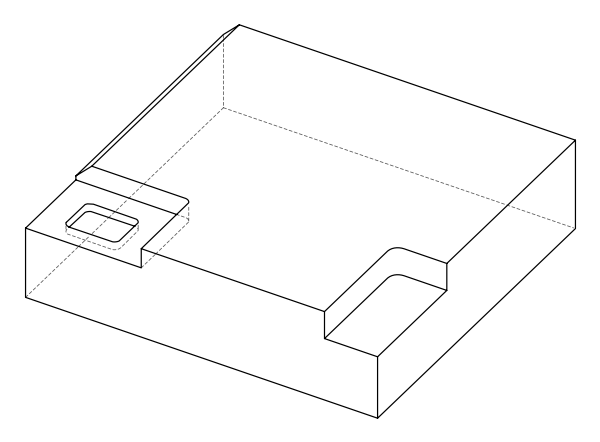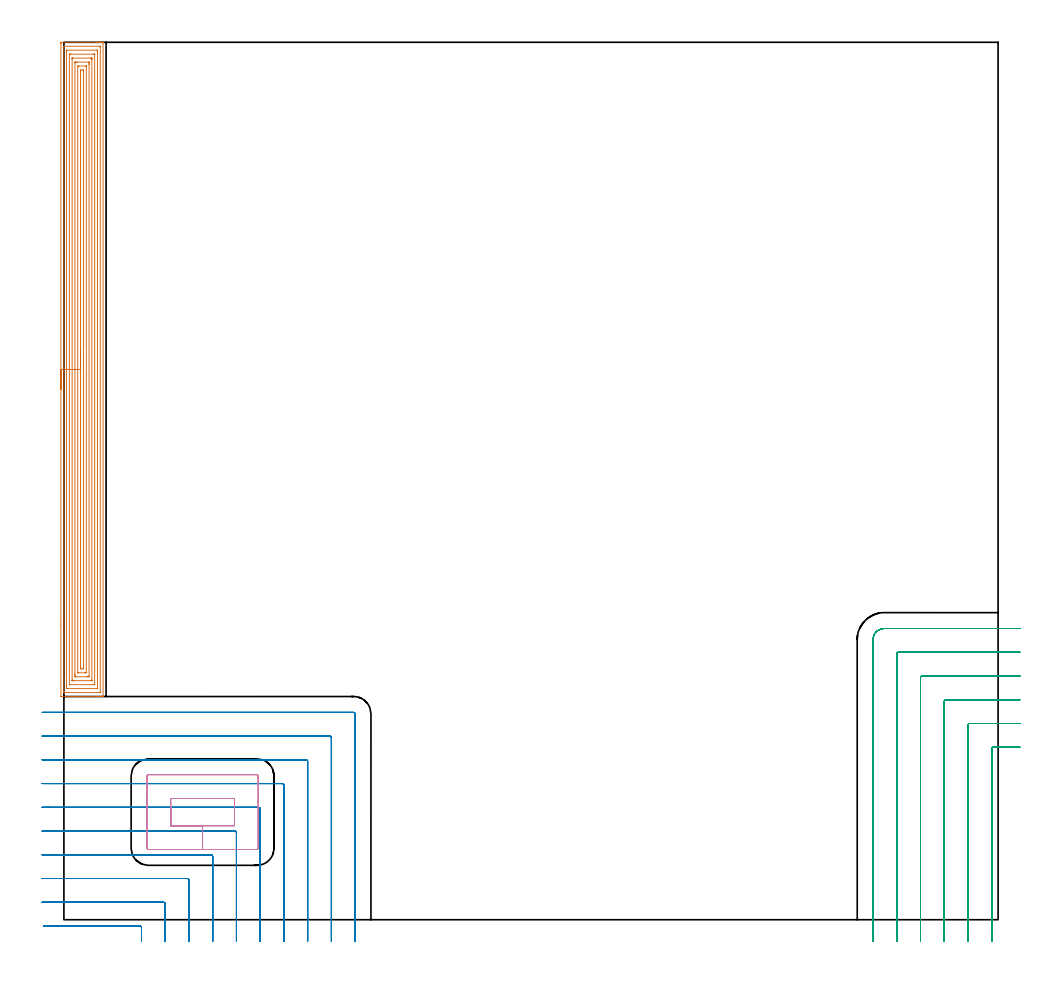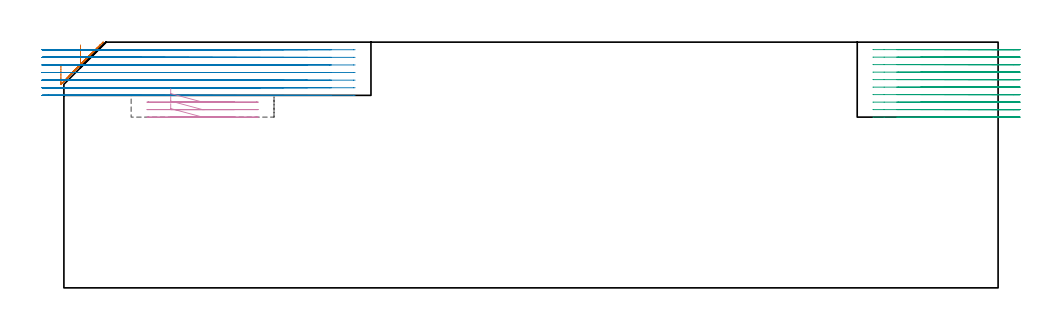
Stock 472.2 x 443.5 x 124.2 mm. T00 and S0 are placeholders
(PLAN: 4 operations, 1 tool changes, 71.3 min)
(1 AREA_MILL | FG_CHAMFER_SURFACE | UGT0205_001 | 21.48 min | 76834 mm3)
(2 MILL_CORNER_NOTCH_RECTANGULAR | CORNER_NOTCH_RECTANGULAR | NXT0201_012 | Follow Part, ap 4, ae 75% | 25.24 min | 468717 mm3)
(3 MILL_CORNER_NOTCH_RECTANGULAR_1 | CORNER_NOTCH_RECTANGULAR_1 | NXT0201_012 | Follow Part, ap 4, ae 75% | 22.51 min | 417332 mm3)
(4 MILL_RECTANGULAR_POCKET | POCKET_RECTANGULAR_STRAIGHT | NXT0201_012 | Follow Part, ap 4, ae 75% | 2.08 min | 42007 mm3)
(TOOL UGT0205_001 | Chamfer Mill 20 x 3 x 45 deg. | D20 FL50 Z2)
(TOOL NXT0201_012 | ENDMILL 16mm [2P460-1600-NA 1630] | D16 FL38 Z6)
(OP 1 AREA_MILL)
G17 G21 G94 G90
T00 M6
G54
G17 G0 G90 X-1.5 Y268.15 S1061 M3
G43 Z134.2 H0
Z112.9
G94 G1 Y268.188 Z112.028 F250.
Y268.302 Z111.164
Y268.491 Z110.312
Y268.753 Z109.48
Y269.087 Z108.674
Y269.49 Z107.9
Y269.958 Z107.164
Y270.49 Z106.472
Y271.079 Z105.829
Y271.722 Z105.24
Y272.414 Z104.709
Y273.15 Z104.24
Y273.924 Z103.837
Y274.73 Z103.503
Y275.562 Z103.241
Y276.414 Z103.052
Y277.278 Z102.938
Y278.15 Z102.9
Y442.888
X-1.496 Y443.295 Z102.902
X-1.492 Y443.49 Z102.906
X-1.293 Y443.5 Z103.104
X16.058 Z120.453
X16.663 Z121.057
X17.22 Z121.617
X17.547 Z121.943
X18.104 Z122.5
X18.431 Z122.826
X19.084 Z123.484
X19.441 Z123.841
X19.785 Y443.493 Z124.175
X19.797 Y443.491 Z124.188
X19.8 Y443.335 Z124.2
Y112.965
X19.797 Y112.809 Z124.188
X19.785 Y112.807 Z124.175
X19.441 Y112.8 Z123.84
X19.085 Z123.484
X18.431 Z122.826
X17.22 Z121.617
X16.663 Z121.057
X5.205 Z109.602
X-1.294 Y112.801 Z103.103
X-1.492 Y112.81 Z102.906
X-1.499 Y113.008 Z102.899
X-1.5 Y149.448 Z102.9
Y278.15
X-0.086 Z104.314
Y441.314
X-0.085 Y441.42 Z104.315
X-0.082 Y441.472 Z104.318
X-0.08 Y441.49 Z104.32
X-0.033 Y441.493 Z104.367
X0.36 Y441.499 Z104.76
X18.038 Z122.438
X18.269 Y441.495 Z122.669
X18.376 Y441.49 Z122.776
X18.385 Y441.149 Z122.785
Y441.103
X18.386 Y114.986 Z122.786
X18.385 Y114.88 Z122.785
X18.382 Y114.828 Z122.782
X18.38 Y114.81 Z122.78
X18.333 Y114.807 Z122.733
X17.94 Y114.801 Z122.34
X0.262 Z104.662
X0.031 Y114.805 Z104.431
X-0.076 Y114.81 Z104.324
X-0.085 Y115.151 Z104.315
Y115.197
X-0.086 Y278.15 Z104.314
X1.328 Z105.728
X1.329 Y438.735 Z105.729
X1.331 Y439.317 Z105.731
X1.334 Y439.471 Z105.734
X1.335 Y439.484 Z105.735
X1.348 Y439.49 Z105.748
X1.395 Y439.496 Z105.795
X1.456 Y439.499 Z105.856
X16.482 Y439.5 Z120.882
X16.663 Y439.498 Z121.063
X16.844 Y439.494 Z121.244
X16.959 Y439.49 Z121.359
X16.964 Y439.42 Z121.364
X16.967 Y439.317 Z121.367
X16.97 Y439.006 Z121.37
X16.971 Y438.424 Z121.371
Y438.112
Y117.565
X16.969 Y116.983 Z121.369
X16.966 Y116.829 Z121.366
X16.965 Y116.816 Z121.365
X16.952 Y116.81 Z121.352
X16.905 Y116.804 Z121.305
X16.844 Y116.801 Z121.244
X1.818 Y116.8 Z106.218
X1.637 Y116.802 Z106.037
X1.456 Y116.806 Z105.856
X1.341 Y116.81 Z105.741
X1.335 Y116.88 Z105.735
X1.333 Y116.983 Z105.733
X1.33 Y117.294 Z105.73
X1.329 Y117.876 Z105.729
X1.328 Y118.188 Z105.728
Y278.15
X2.743 Z107.143
Y437.307
X2.744 Y437.402 Z107.144
X2.747 Y437.461 Z107.147
X2.749 Y437.486 Z107.149
X2.766 Y437.49 Z107.166
X2.978 Y437.495 Z107.378
X3.405 Y437.5 Z107.805
X3.436 Z107.836
X14.926 Z119.326
X15.329 Y437.497 Z119.729
X15.529 Y437.492 Z119.929
X15.549 Y437.49 Z119.949
X15.552 Y437.476 Z119.952
X15.556 Y437.44 Z119.956
X15.557 Y437.387 Z119.957
Y118.993
X15.556 Y118.898 Z119.956
X15.553 Y118.839 Z119.953
X15.551 Y118.814 Z119.951
X15.534 Y118.81 Z119.934
X15.322 Y118.805 Z119.722
X14.895 Y118.8 Z119.295
X14.864 Z119.264
X3.374 Z107.774
X2.971 Y118.803 Z107.371
X2.771 Y118.807 Z107.171
X2.75 Y118.81 Z107.15
X2.748 Y118.823 Z107.148
X2.744 Y118.86 Z107.144
X2.743 Y118.913 Z107.143
Y278.15
X4.157 Z108.557
Y435.119
X4.159 Y435.385 Z108.559
X4.162 Y435.46 Z108.562
X4.165 Y435.492 Z108.565
X4.17 Y435.494 Z108.57
X4.209 Y435.497 Z108.609
X4.289 Y435.499 Z108.689
X4.532 Y435.5 Z108.932
X13.37 Z117.77
X14.011 Y435.498 Z118.411
X14.103 Y435.495 Z118.503
X14.128 Y435.49 Z118.528
X14.136 Y435.487 Z118.536
X14.138 Y435.429 Z118.538
X14.141 Y435.252 Z118.541
X14.143 Y434.985 Z118.543
Y434.852
Y121.181
X14.141 Y120.915 Z118.541
X14.138 Y120.84 Z118.538
X14.135 Y120.808 Z118.535
X14.13 Y120.806 Z118.53
X14.091 Y120.803 Z118.491
X14.011 Y120.801 Z118.411
X13.768 Y120.8 Z118.168
X4.93 Z109.33
X4.289 Y120.802 Z108.689
X4.197 Y120.805 Z108.597
X4.172 Y120.809 Z108.572
X4.164 Y120.813 Z108.564
X4.162 Y120.871 Z108.562
X4.159 Y121.048 Z108.559
X4.157 Y121.581 Z108.557
Y278.15
X5.571 Z109.971
X5.572 Y433.067 Z109.972
X5.573 Y433.312 Z109.973
X5.576 Y433.434 Z109.976
X5.578 Y433.486 Z109.978
X5.634 Y433.493 Z110.034
X6.056 Y433.498 Z110.456
X6.512 Y433.5 Z110.912
X6.94 Z111.34
X12.244 Y433.499 Z116.644
X12.702 Y433.496 Z117.102
X12.721 Y433.49 Z117.121
X12.723 Y433.475 Z117.123
X12.727 Y433.067 Z117.127
X12.729 Y432.577 Z117.129
Y432.174
X12.728 Y123.233 Z117.128
X12.727 Y122.988 Z117.127
X12.724 Y122.866 Z117.124
X12.722 Y122.814 Z117.122
X12.666 Y122.807 Z117.066
X12.244 Y122.802 Z116.644
X11.788 Y122.8 Z116.188
X11.36 Z115.76
X6.056 Y122.801 Z110.456
X5.598 Y122.804 Z109.998
X5.579 Y122.81 Z109.979
X5.577 Y122.825 Z109.977
X5.573 Y123.233 Z109.973
X5.571 Y123.723 Z109.971
Y124.126
Y278.15
X6.985 Z111.385
X6.986 Y431.235 Z111.386
Y431.281
X6.992 Y431.483 Z111.392
X7.39 Y431.495 Z111.79
X7.608 Y431.499 Z112.008
X11.265 Z115.665
X11.284 Y431.496 Z115.684
X11.301 Y431.491 Z115.701
X11.308 Y431.47 Z115.708
X11.314 Y431.327 Z115.714
Y125.065
Y125.019
X11.308 Y124.817 Z115.708
X10.91 Y124.805 Z115.31
X10.692 Y124.801 Z115.092
X7.035 Z111.435
X7.016 Y124.804 Z111.416
X6.999 Y124.809 Z111.399
X6.992 Y124.83 Z111.392
X6.986 Y124.973 Z111.386
X6.985 Y278.15 Z111.385
X8.4 Z112.8
Y428.602
X8.401 Y428.912 Z112.801
X8.407 Y429.495 Z112.807
X8.703 Y429.5 Z113.103
X9.587 Z113.987
X9.893 Y429.495 Z114.293
X9.898 Y429.186 Z114.298
X9.9 Y428.602 Z114.3
Y428.29
Y127.698
X9.899 Y127.388 Z114.299
X9.893 Y126.805 Z114.293
X9.597 Y126.8 Z113.997
X8.708 Z113.108
X8.407 Y126.805 Z112.807
X8.402 Y127.114 Z112.802
X8.4 Y127.698 Z112.8
Y128.01
Y278.15
Y279.022 Z112.838
Y279.886 Z112.951
Y280.738 Z113.14
Y281.57 Z113.403
Y282.376 Z113.736
Y283.15 Z114.139
Y283.886 Z114.608
Y284.578 Z115.139
Y285.221 Z115.728
Y285.81 Z116.372
Y286.342 Z117.064
Y286.81 Z117.8
Y287.213 Z118.573
Y287.547 Z119.379
Y287.809 Z120.211
Y287.998 Z121.063
Y288.112 Z121.928
Y288.15 Z122.8
G0 Z134.2
M5
M2
(OP 2 MILL_CORNER_NOTCH_RECTANGULAR)
G17 G21 G94 G90
T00 M6
G54
G17 G0 G90 X39.2 Y-11. S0 M3
G43 Z134.2 H1
Z120.357
G94 G1 Y-8. F250.
Y-3.992 F500.
G3 X38.408 Y-3.2 R0.8
G1 X-7.332
X-10.332 F250.
G0 Z134.2
X51.2 Y-11.
Z120.357
G1 Y-8.
Y8.007 F500.
G3 X50.407 Y8.8 R0.8
G1 X-7.746
X-8.
X-11. Y8.808 F250.
G0 Z134.2
X63.2 Y-11.
Z120.357
G1 Y-8.
Y20.007 F500.
G3 X62.407 Y20.8 R0.8
G1 X-7.746
X-8.
X-11. Y20.809 F250.
G0 Z134.2
X75.2 Y-11.
Z120.357
G1 Y-8.
Y32.006 F500.
G3 X74.406 Y32.8 R0.8
G1 X-7.746
X-8.
X-11. Y32.811 F250.
G0 Z134.2
X87.2 Y-11.
Z120.357
G1 Y-8.
Y44.006 F500.
G3 X86.406 Y44.8 R0.8
G1 X-7.746
X-8. Y44.801
X-11. Y44.813 F250.
G0 Z134.2
X99.2 Y-11.
Z120.357
G1 Y-8.
Y56.006 F500.
G3 X98.406 Y56.8 R0.8
G1 X-7.746
X-8. Y56.801
X-11. Y56.817 F250.
G0 Z134.2
X111.2 Y-11.
Z120.357
G1 Y-8.
Y68.005 F500.
G3 X110.405 Y68.8 R0.8
G1 X-7.746
X-8. Y68.801
X-11. Y68.822 F250.
G0 Z134.2
X123.2 Y-11.
Z120.357
G1 Y-8.
Y80.005 F500.
G3 X122.405 Y80.8 R0.8
G1 X-7.746
G2 X-8. Y80.801 R24.
G1 X-11. Y80.833 F250.
G0 Z134.2
X135.2 Y-11.
Z120.357
G1 Y-8.
Y92.005 F500.
G3 X134.405 Y92.8 R0.8
G1 X-7.746
G2 X-8. Y92.803 R12.
G1 X-10.999 Y92.866 F250.
G0 Z134.2
X147.2 Y-11.
Z120.357
G1 Y-8.
Y104.005 F500.
G3 X146.405 Y104.8 R0.8
G1 X-7.746
X-10.746 F250.
G0 Z134.2
X39.2 Y-11.
Z116.514
G1 Y-8.
Y-3.992 F500.
G3 X38.408 Y-3.2 R0.8
G1 X-7.332
X-10.332 F250.
G0 Z134.2
X51.2 Y-11.
Z116.514
G1 Y-8.
Y8.007 F500.
G3 X50.407 Y8.8 R0.8
G1 X-7.746
X-8.
X-11. Y8.808 F250.
G0 Z134.2
X63.2 Y-11.
Z116.514
G1 Y-8.
Y20.007 F500.
G3 X62.407 Y20.8 R0.8
G1 X-7.746
X-8.
X-11. Y20.809 F250.
G0 Z134.2
X75.2 Y-11.
Z116.514
G1 Y-8.
Y32.006 F500.
G3 X74.406 Y32.8 R0.8
G1 X-7.746
X-8.
X-11. Y32.811 F250.
G0 Z134.2
X87.2 Y-11.
Z116.514
G1 Y-8.
Y44.006 F500.
G3 X86.406 Y44.8 R0.8
G1 X-7.746
X-8. Y44.801
X-11. Y44.813 F250.
G0 Z134.2
X99.2 Y-11.
Z116.514
G1 Y-8.
Y56.006 F500.
G3 X98.406 Y56.8 R0.8
G1 X-7.746
X-8. Y56.801
X-11. Y56.817 F250.
G0 Z134.2
X111.2 Y-11.
Z116.514
G1 Y-8.
Y68.005 F500.
G3 X110.405 Y68.8 R0.8
G1 X-7.746
X-8. Y68.801
X-11. Y68.822 F250.
G0 Z134.2
X123.2 Y-11.
Z116.514
G1 Y-8.
Y80.005 F500.
G3 X122.405 Y80.8 R0.8
G1 X-7.746
G2 X-8. Y80.801 R24.
G1 X-11. Y80.833 F250.
G0 Z134.2
X135.2 Y-11.
Z116.514
G1 Y-8.
Y92.005 F500.
G3 X134.405 Y92.8 R0.8
G1 X-7.746
G2 X-8. Y92.803 R12.
G1 X-10.999 Y92.866 F250.
G0 Z134.2
X147.2 Y-11.
Z116.514
G1 Y-8.
Y104.005 F500.
G3 X146.405 Y104.8 R0.8
G1 X-7.746
X-10.746 F250.
G0 Z134.2
X39.2 Y-11.
Z112.671
G1 Y-8.
Y-3.992 F500.
G3 X38.408 Y-3.2 R0.8
G1 X-7.332
X-10.332 F250.
G0 Z134.2
X51.2 Y-11.
Z112.671
G1 Y-8.
Y8.007 F500.
G3 X50.407 Y8.8 R0.8
G1 X-7.746
X-8.
X-11. Y8.808 F250.
G0 Z134.2
X63.2 Y-11.
Z112.671
G1 Y-8.
Y20.007 F500.
G3 X62.407 Y20.8 R0.8
G1 X-7.746
X-8.
X-11. Y20.809 F250.
G0 Z134.2
X75.2 Y-11.
Z112.671
G1 Y-8.
Y32.007 F500.
G3 X74.407 Y32.8 R0.8
G1 X-7.746
X-8.
X-11. Y32.811 F250.
G0 Z134.2
X87.2 Y-11.
Z112.671
G1 Y-8.
Y44.006 F500.
G3 X86.406 Y44.8 R0.8
G1 X-7.746
X-8. Y44.801
X-11. Y44.813 F250.
G0 Z134.2
X99.2 Y-11.
Z112.671
G1 Y-8.
Y56.006 F500.
G3 X98.406 Y56.8 R0.8
G1 X-7.746
X-8. Y56.801
X-11. Y56.817 F250.
G0 Z134.2
X111.2 Y-11.
Z112.671
G1 Y-8.
Y68.005 F500.
G3 X110.405 Y68.8 R0.8
G1 X-7.746
X-8. Y68.801
X-11. Y68.822 F250.
G0 Z134.2
X123.2 Y-11.
Z112.671
G1 Y-8.
Y80.005 F500.
G3 X122.405 Y80.8 R0.8
G1 X-7.746
G2 X-8. Y80.801 R24.
G1 X-11. Y80.833 F250.
G0 Z134.2
X135.2 Y-11.
Z112.671
G1 Y-8.
Y92.005 F500.
G3 X134.405 Y92.8 R0.8
G1 X-7.746
G2 X-8. Y92.803 R12.
G1 X-10.999 Y92.866 F250.
G0 Z134.2
X147.2 Y-11.
Z112.671
G1 Y-8.
Y104.005 F500.
G3 X146.405 Y104.8 R0.8
G1 X-7.746
X-10.746 F250.
G0 Z134.2
X39.2 Y-11.
Z108.829
G1 Y-8.
Y-3.992 F500.
G3 X38.408 Y-3.2 R0.8
G1 X-7.332
X-10.332 F250.
G0 Z134.2
X51.2 Y-11.
Z108.829
G1 Y-8.
Y8.007 F500.
G3 X50.407 Y8.8 R0.8
G1 X-8.
X-11. F250.
G0 Z134.2
X63.2 Y-11.
Z108.829
G1 Y-8.
Y20.007 F500.
G3 X62.407 Y20.8 R0.8
G1 X-8.
X-11. F250.
G0 Z134.2
X75.2 Y-11.
Z108.829
G1 Y-8.
Y32.007 F500.
G3 X74.407 Y32.8 R0.8
G1 X-8.
X-11. F250.
G0 Z134.2
X87.2 Y-11.
Z108.829
G1 Y-8.
Y44.006 F500.
G3 X86.406 Y44.8 R0.8
G1 X-8.
X-11. F250.
G0 Z134.2
X99.2 Y-11.
Z108.829
G1 Y-8.
Y56.006 F500.
G3 X98.406 Y56.8 R0.8
G1 X-8.
X-11. F250.
G0 Z134.2
X111.2 Y-11.
Z108.829
G1 Y-8.
Y68.005 F500.
G3 X110.405 Y68.8 R0.8
G1 X-8.
X-11. F250.
G0 Z134.2
X123.2 Y-11.
Z108.829
G1 Y-8.
Y80.005 F500.
G3 X122.405 Y80.8 R0.8
G1 X-8.
X-11. F250.
G0 Z134.2
X135.2 Y-11.
Z108.829
G1 Y-8.
Y92.005 F500.
G3 X134.405 Y92.8 R0.8
G1 X-8.
X-11. F250.
G0 Z134.2
X147.2 Y-11.
Z108.829
G1 Y-8.
Y104.005 F500.
G3 X146.405 Y104.8 R0.8
G1 X-8.
X-11. F250.
G0 Z134.2
X39.2 Y-11.
Z104.986
G1 Y-8.
Y-3.992 F500.
G3 X38.408 Y-3.2 R0.8
G1 X-7.332
X-10.332 F250.
G0 Z134.2
X51.2 Y-11.
Z104.986
G1 Y-8.
Y8.007 F500.
G3 X50.407 Y8.8 R0.8
G1 X-8.
X-11. F250.
G0 Z134.2
X63.2 Y-11.
Z104.986
G1 Y-8.
Y20.007 F500.
G3 X62.407 Y20.8 R0.8
G1 X-8.
X-11. F250.
G0 Z134.2
X75.2 Y-11.
Z104.986
G1 Y-8.
Y32.006 F500.
G3 X74.406 Y32.8 R0.8
G1 X-8.
X-11. F250.
G0 Z134.2
X87.2 Y-11.
Z104.986
G1 Y-8.
Y44.006 F500.
G3 X86.406 Y44.8 R0.8
G1 X-8.
X-11. F250.
G0 Z134.2
X99.2 Y-11.
Z104.986
G1 Y-8.
Y56.006 F500.
G3 X98.406 Y56.8 R0.8
G1 X-8.
X-11. F250.
G0 Z134.2
X111.2 Y-11.
Z104.986
G1 Y-8.
Y68.005 F500.
G3 X110.405 Y68.8 R0.8
G1 X-8.
X-11. F250.
G0 Z134.2
X123.2 Y-11.
Z104.986
G1 Y-8.
Y80.005 F500.
G3 X122.405 Y80.8 R0.8
G1 X-8.
X-11. F250.
G0 Z134.2
X135.2 Y-11.
Z104.986
G1 Y-8.
Y92.005 F500.
G3 X134.405 Y92.8 R0.8
G1 X-8.
X-11. F250.
G0 Z134.2
X147.2 Y-11.
Z104.986
G1 Y-8.
Y104.005 F500.
G3 X146.405 Y104.8 R0.8
G1 X-8.
X-11. F250.
G0 Z134.2
X39.2 Y-11.
Z101.143
G1 Y-8.
Y-3.992 F500.
G3 X38.408 Y-3.2 R0.8
G1 X-7.332
X-10.332 F250.
G0 Z134.2
X51.2 Y-11.
Z101.143
G1 Y-8.
Y8.007 F500.
G3 X50.407 Y8.8 R0.8
G1 X-8.
X-11. F250.
G0 Z134.2
X63.2 Y-11.
Z101.143
G1 Y-8.
Y20.007 F500.
G3 X62.407 Y20.8 R0.8
G1 X-8.
X-11. F250.
G0 Z134.2
X75.2 Y-11.
Z101.143
G1 Y-8.
Y32.007 F500.
G3 X74.407 Y32.8 R0.8
G1 X-8.
X-11. F250.
G0 Z134.2
X87.2 Y-11.
Z101.143
G1 Y-8.
Y44.006 F500.
G3 X86.406 Y44.8 R0.8
G1 X-8.
X-11. F250.
G0 Z134.2
X99.2 Y-11.
Z101.143
G1 Y-8.
Y56.006 F500.
G3 X98.406 Y56.8 R0.8
G1 X-8.
X-11. F250.
G0 Z134.2
X111.2 Y-11.
Z101.143
G1 Y-8.
Y68.005 F500.
G3 X110.405 Y68.8 R0.8
G1 X-8.
X-11. F250.
G0 Z134.2
X123.2 Y-11.
Z101.143
G1 Y-8.
Y80.005 F500.
G3 X122.405 Y80.8 R0.8
G1 X-8.
X-11. F250.
G0 Z134.2
X135.2 Y-11.
Z101.143
G1 Y-8.
Y92.005 F500.
G3 X134.405 Y92.8 R0.8
G1 X-8.
X-11. F250.
G0 Z134.2
X147.2 Y-11.
Z101.143
G1 Y-8.
Y104.005 F500.
G3 X146.405 Y104.8 R0.8
G1 X-8.
X-11. F250.
G0 Z134.2
X39.2 Y-11.
Z97.3
G1 Y-8.
Y-3.992 F500.
G3 X38.408 Y-3.2 R0.8
G1 X-7.332
X-10.332 F250.
G0 Z134.2
X51.2 Y-11.
Z97.3
G1 Y-8.
Y8.007 F500.
G3 X50.407 Y8.8 R0.8
G1 X-8.
X-11. F250.
G0 Z134.2
X63.2 Y-11.
Z97.3
G1 Y-8.
Y20.007 F500.
G3 X62.407 Y20.8 R0.8
G1 X-8.
X-11. F250.
G0 Z134.2
X75.2 Y-11.
Z97.3
G1 Y-8.
Y32.007 F500.
G3 X74.407 Y32.8 R0.8
G1 X-8.
X-11. F250.
G0 Z134.2
X87.2 Y-11.
Z97.3
G1 Y-8.
Y44.006 F500.
G3 X86.406 Y44.8 R0.8
G1 X-8.
X-11. F250.
G0 Z134.2
X99.2 Y-11.
Z97.3
G1 Y-8.
Y56.006 F500.
G3 X98.406 Y56.8 R0.8
G1 X-8.
X-11. F250.
G0 Z134.2
X111.2 Y-11.
Z97.3
G1 Y-8.
Y68.005 F500.
G3 X110.405 Y68.8 R0.8
G1 X-8.
X-11. F250.
G0 Z134.2
X123.2 Y-11.
Z97.3
G1 Y-8.
Y80.005 F500.
G3 X122.405 Y80.8 R0.8
G1 X-8.
X-11. F250.
G0 Z134.2
X135.2 Y-11.
Z97.3
G1 Y-8.
Y92.005 F500.
G3 X134.405 Y92.8 R0.8
G1 X-8.
X-11. F250.
G0 Z134.2
X147.2 Y-11.
Z97.3
G1 Y-8.
Y104.005 F500.
G3 X146.405 Y104.8 R0.8
G1 X-8.
X-11. F250.
G0 Z134.2
M5
M2
(OP 3 MILL_CORNER_NOTCH_RECTANGULAR_1)
G17 G21 G94 G90
T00 M6
G54
G17 G0 G90 X483.2 Y87.2 S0 M3
G43 Z134.2 H1
Z120.41
G94 G1 X480.2 F250.
X469.794 F500.
G3 X469. Y86.406 R0.8
G1 Y-8.
Y-11. F250.
G0 Z134.2
X483.2 Y99.2
Z120.41
G1 X480.2
X457.794 F500.
G3 X457. Y98.406 R0.8
G1 Y-8.
Y-11. F250.
G0 Z134.2
X483.2 Y111.2
Z120.41
G1 X480.2
X445.795 F500.
G3 X445. Y110.405 R0.8
G1 Y-8.
Y-11. F250.
G0 Z134.2
X483.2 Y123.2
Z120.41
G1 X480.2
X433.795 F500.
G3 X433. Y122.405 R0.8
G1 Y-8.
Y-11. F250.
G0 Z134.2
X483.2 Y135.2
Z120.41
G1 X480.2
X421.795 F500.
G3 X421. Y134.405 R0.8
G1 Y-8.
Y-11. F250.
G0 Z134.2
X483.2 Y147.2
Z120.41
G1 X480.2
X414.6 F500.
G3 X409. Y141.6 R5.6
G1 Y-8.
Y-11. F250.
G0 Z134.2
X483.2 Y87.2
Z116.62
G1 X480.2
X469.794 F500.
G3 X469. Y86.406 R0.8
G1 Y-8.
Y-11. F250.
G0 Z134.2
X483.2 Y99.2
Z116.62
G1 X480.2
X457.794 F500.
G3 X457. Y98.406 R0.8
G1 Y-8.
Y-11. F250.
G0 Z134.2
X483.2 Y111.2
Z116.62
G1 X480.2
X445.795 F500.
G3 X445. Y110.405 R0.8
G1 Y-8.
Y-11. F250.
G0 Z134.2
X483.2 Y123.2
Z116.62
G1 X480.2
X433.795 F500.
G3 X433. Y122.405 R0.8
G1 Y-8.
Y-11. F250.
G0 Z134.2
X483.2 Y135.2
Z116.62
G1 X480.2
X421.795 F500.
G3 X421. Y134.405 R0.8
G1 Y-8.
Y-11. F250.
G0 Z134.2
X483.2 Y147.2
Z116.62
G1 X480.2
X414.6 F500.
G3 X409. Y141.6 R5.6
G1 Y-8.
Y-11. F250.
G0 Z134.2
X483.2 Y87.2
Z112.83
G1 X480.2
X469.794 F500.
G3 X469. Y86.406 R0.8
G1 Y-8.
Y-11. F250.
G0 Z134.2
X483.2 Y99.2
Z112.83
G1 X480.2
X457.794 F500.
G3 X457. Y98.406 R0.8
G1 Y-8.
Y-11. F250.
G0 Z134.2
X483.2 Y111.2
Z112.83
G1 X480.2
X445.795 F500.
G3 X445. Y110.405 R0.8
G1 Y-8.
Y-11. F250.
G0 Z134.2
X483.2 Y123.2
Z112.83
G1 X480.2
X433.795 F500.
G3 X433. Y122.405 R0.8
G1 Y-8.
Y-11. F250.
G0 Z134.2
X483.2 Y135.2
Z112.83
G1 X480.2
X421.795 F500.
G3 X421. Y134.405 R0.8
G1 Y-8.
Y-11. F250.
G0 Z134.2
X483.2 Y147.2
Z112.83
G1 X480.2
X414.6 F500.
G3 X409. Y141.6 R5.6
G1 Y-8.
Y-11. F250.
G0 Z134.2
X483.2 Y87.2
Z109.04
G1 X480.2
X469.794 F500.
G3 X469. Y86.406 R0.8
G1 Y-8.
Y-11. F250.
G0 Z134.2
X483.2 Y99.2
Z109.04
G1 X480.2
X457.794 F500.
G3 X457. Y98.406 R0.8
G1 Y-8.
Y-11. F250.
G0 Z134.2
X483.2 Y111.2
Z109.04
G1 X480.2
X445.795 F500.
G3 X445. Y110.405 R0.8
G1 Y-8.
Y-11. F250.
G0 Z134.2
X483.2 Y123.2
Z109.04
G1 X480.2
X433.795 F500.
G3 X433. Y122.405 R0.8
G1 Y-8.
Y-11. F250.
G0 Z134.2
X483.2 Y135.2
Z109.04
G1 X480.2
X421.795 F500.
G3 X421. Y134.405 R0.8
G1 Y-8.
Y-11. F250.
G0 Z134.2
X483.2 Y147.2
Z109.04
G1 X480.2
X414.6 F500.
G3 X409. Y141.6 R5.6
G1 Y-8.
Y-11. F250.
G0 Z134.2
X483.2 Y87.2
Z105.25
G1 X480.2
X469.794 F500.
G3 X469. Y86.406 R0.8
G1 Y-8.
Y-11. F250.
G0 Z134.2
X483.2 Y99.2
Z105.25
G1 X480.2
X457.794 F500.
G3 X457. Y98.406 R0.8
G1 Y-8.
Y-11. F250.
G0 Z134.2
X483.2 Y111.2
Z105.25
G1 X480.2
X445.795 F500.
G3 X445. Y110.405 R0.8
G1 Y-8.
Y-11. F250.
G0 Z134.2
X483.2 Y123.2
Z105.25
G1 X480.2
X433.795 F500.
G3 X433. Y122.405 R0.8
G1 Y-8.
Y-11. F250.
G0 Z134.2
X483.2 Y135.2
Z105.25
G1 X480.2
X421.795 F500.
G3 X421. Y134.405 R0.8
G1 Y-8.
Y-11. F250.
G0 Z134.2
X483.2 Y147.2
Z105.25
G1 X480.2
X414.6 F500.
G3 X409. Y141.6 R5.6
G1 Y-8.
Y-11. F250.
G0 Z134.2
X483.2 Y87.2
Z101.46
G1 X480.2
X469.794 F500.
G3 X469. Y86.406 R0.8
G1 Y-8.
Y-11. F250.
G0 Z134.2
X483.2 Y99.2
Z101.46
G1 X480.2
X457.794 F500.
G3 X457. Y98.406 R0.8
G1 Y-8.
Y-11. F250.
G0 Z134.2
X483.2 Y111.2
Z101.46
G1 X480.2
X445.795 F500.
G3 X445. Y110.405 R0.8
G1 Y-8.
Y-11. F250.
G0 Z134.2
X483.2 Y123.2
Z101.46
G1 X480.2
X433.795 F500.
G3 X433. Y122.405 R0.8
G1 Y-8.
Y-11. F250.
G0 Z134.2
X483.2 Y135.2
Z101.46
G1 X480.2
X421.795 F500.
G3 X421. Y134.405 R0.8
G1 Y-8.
Y-11. F250.
G0 Z134.2
X483.2 Y147.2
Z101.46
G1 X480.2
X414.6 F500.
G3 X409. Y141.6 R5.6
G1 Y-8.
Y-11. F250.
G0 Z134.2
X483.2 Y87.2
Z97.67
G1 X480.2
X469.794 F500.
G3 X469. Y86.406 R0.8
G1 Y-8.
Y-11. F250.
G0 Z134.2
X483.2 Y99.2
Z97.67
G1 X480.2
X457.794 F500.
G3 X457. Y98.406 R0.8
G1 Y-8.
Y-11. F250.
G0 Z134.2
X483.2 Y111.2
Z97.67
G1 X480.2
X445.795 F500.
G3 X445. Y110.405 R0.8
G1 Y-8.
Y-11. F250.
G0 Z134.2
X483.2 Y123.2
Z97.67
G1 X480.2
X433.795 F500.
G3 X433. Y122.405 R0.8
G1 Y-8.
Y-11. F250.
G0 Z134.2
X483.2 Y135.2
Z97.67
G1 X480.2
X421.795 F500.
G3 X421. Y134.405 R0.8
G1 Y-8.
Y-11. F250.
G0 Z134.2
X483.2 Y147.2
Z97.67
G1 X480.2
X414.6 F500.
G3 X409. Y141.6 R5.6
G1 Y-8.
Y-11. F250.
G0 Z134.2
X483.2 Y87.2
Z93.88
G1 X480.2
X469.794 F500.
G3 X469. Y86.406 R0.8
G1 Y-8.
Y-11. F250.
G0 Z134.2
X483.2 Y99.2
Z93.88
G1 X480.2
X457.794 F500.
G3 X457. Y98.406 R0.8
G1 Y-8.
Y-11. F250.
G0 Z134.2
X483.2 Y111.2
Z93.88
G1 X480.2
X445.795 F500.
G3 X445. Y110.405 R0.8
G1 Y-8.
Y-11. F250.
G0 Z134.2
X483.2 Y123.2
Z93.88
G1 X480.2
X433.795 F500.
G3 X433. Y122.405 R0.8
G1 Y-8.
Y-11. F250.
G0 Z134.2
X483.2 Y135.2
Z93.88
G1 X480.2
X421.795 F500.
G3 X421. Y134.405 R0.8
G1 Y-8.
Y-11. F250.
G0 Z134.2
X483.2 Y147.2
Z93.88
G1 X480.2
X414.6 F500.
G3 X409. Y141.6 R5.6
G1 Y-8.
Y-11. F250.
G0 Z134.2
X483.2 Y87.2
Z90.09
G1 X480.2
X469.794 F500.
G3 X469. Y86.406 R0.8
G1 Y-8.
Y-11. F250.
G0 Z134.2
X483.2 Y99.2
Z90.09
G1 X480.2
X457.794 F500.
G3 X457. Y98.406 R0.8
G1 Y-8.
Y-11. F250.
G0 Z134.2
X483.2 Y111.2
Z90.09
G1 X480.2
X445.795 F500.
G3 X445. Y110.405 R0.8
G1 Y-8.
Y-11. F250.
G0 Z134.2
X483.2 Y123.2
Z90.09
G1 X480.2
X433.795 F500.
G3 X433. Y122.405 R0.8
G1 Y-8.
Y-11. F250.
G0 Z134.2
X483.2 Y135.2
Z90.09
G1 X480.2
X421.795 F500.
G3 X421. Y134.405 R0.8
G1 Y-8.
Y-11. F250.
G0 Z134.2
X483.2 Y147.2
Z90.09
G1 X480.2
X414.6 F500.
G3 X409. Y141.6 R5.6
G1 Y-8.
Y-11. F250.
G0 Z134.2
X483.2 Y87.2
Z86.3
G1 X480.2
X469.794 F500.
G3 X469. Y86.406 R0.8
G1 Y-8.
Y-11. F250.
G0 Z134.2
X483.2 Y99.2
Z86.3
G1 X480.2
X457.794 F500.
G3 X457. Y98.406 R0.8
G1 Y-8.
Y-11. F250.
G0 Z134.2
X483.2 Y111.2
Z86.3
G1 X480.2
X445.795 F500.
G3 X445. Y110.405 R0.8
G1 Y-8.
Y-11. F250.
G0 Z134.2
X483.2 Y123.2
Z86.3
G1 X480.2
X433.795 F500.
G3 X433. Y122.405 R0.8
G1 Y-8.
Y-11. F250.
G0 Z134.2
X483.2 Y135.2
Z86.3
G1 X480.2
X421.795 F500.
G3 X421. Y134.405 R0.8
G1 Y-8.
Y-11. F250.
G0 Z134.2
X483.2 Y147.2
Z86.3
G1 X480.2
X414.6 F500.
G3 X409. Y141.6 R5.6
G1 Y-8.
Y-11. F250.
G0 Z134.2
M5
M2
(OP 4 MILL_RECTANGULAR_POCKET)
G17 G21 G94 G90
T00 M6
G54
G17 G0 G90 X54. Y56.741 S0 M3
G43 Z134.2 H1
Z100.67
G94 G1 Y47.5 Z98.194 F250.
X70.1 Z93.88
X86.2 F500.
Y61.3
X54.
Y47.5
X70.1
Y35.5
X97.5
G3 X98.2 Y36.2 R0.7
G1 Y72.6
G3 X97.5 Y73.3 R0.7
G1 X42.7
G3 X42. Y72.6 R0.7
G1 Y36.2
G3 X42.7 Y35.5 R0.7
G1 X70.1
X71.1
G0 X54. Y56.741 Z96.88
G1 Y47.5 Z94.404 F250.
X70.1 Z90.09
X86.2 F500.
Y61.3
X54.
Y47.5
X70.1
Y35.5
X97.5
G3 X98.2 Y36.2 R0.7
G1 Y72.6
G3 X97.5 Y73.3 R0.7
G1 X42.7
G3 X42. Y72.6 R0.7
G1 Y36.2
G3 X42.7 Y35.5 R0.7
G1 X70.1
X71.1
G0 X54. Y56.741 Z93.09
G1 Y47.5 Z90.614 F250.
X70.1 Z86.3
X86.2 F500.
Y61.3
X54.
Y47.5
X70.1
Y35.5
X97.5
G3 X98.2 Y36.2 R0.7
G1 Y72.6
G3 X97.5 Y73.3 R0.7
G1 X42.7
G3 X42. Y72.6 R0.7
G1 Y36.2
G3 X42.7 Y35.5 R0.7
G1 X70.1
X71.1
G0 Z134.2
M5
M2
